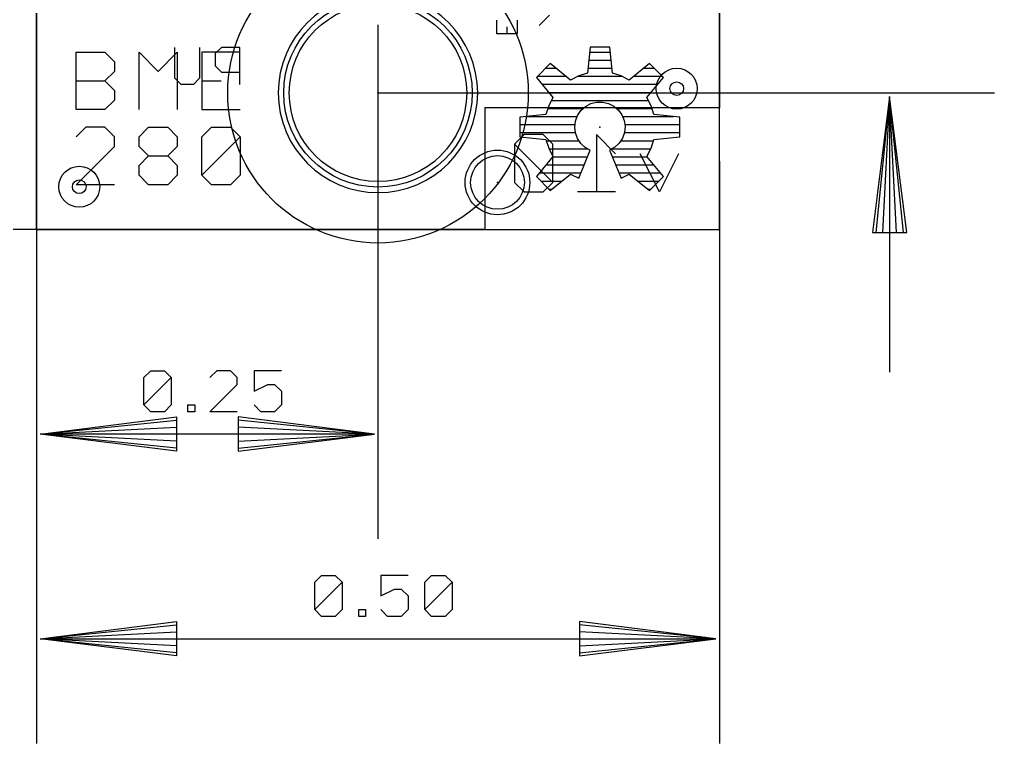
# Model space of a CAD drawing. Extents: x -47 to 60, y -34 to 22.
# Drawn here: x -0.32 to 17.82, y -9.57 to 3.91 of the extents above; entities that cross this region are included whole.
import ezdxf

# ---------------------------------------------------------------- set-up
doc = ezdxf.new("R2010")
doc.units = 0
for name, color, linetype in [('1', 12, 'CONTINUOUS'), ('16', 132, 'CONTINUOUS'), ('18', 110, 'CONTINUOUS'), ('20', 53, 'CONTINUOUS'), ('21', 253, 'CONTINUOUS'), ('22', 53, 'CONTINUOUS'), ('23', 53, 'CONTINUOUS'), ('25', 253, 'CONTINUOUS'), ('28', 253, 'CONTINUOUS'), ('29', 253, 'CONTINUOUS'), ('30', 253, 'CONTINUOUS'), ('39', 12, 'CONTINUOUS'), ('41', 12, 'CONTINUOUS'), ('42', 132, 'CONTINUOUS'), ('44', 253, 'CONTINUOUS'), ('47', 253, 'CONTINUOUS')]:
    doc.layers.add(name, color=color, linetype=linetype)

# ---------------------------------------------------------------- blocks, each defined once
blk = doc.blocks.new('PIE')
blk.add_circle((0, 0), 0.5)
blk = doc.blocks.new('ROUNDV')
blk.add_circle((0, 0), 0.5)

msp = doc.modelspace()

# ---------------------------------------------------------------- linework, layer by layer
at = {"layer": '1'}
for p, q in [((0, 20.32), (0, 0)), ((12.7, 0), (12.7, 20.32)), ((0, 0), (12.7, 0))]:
    msp.add_line(p, q, dxfattribs=at)
at = {"layer": '16'}
for p, q in [((0, 0), (0, 20.32)), ((12.7, 20.32), (12.7, 2.2622)), ((12.7, 2.2622), (8.3344, 2.2622)), ((8.3344, 2.2622), (8.3344, 0)), ((9.0668, 1.7646), (8.8888, 1.5867)), ((9.4227, 1.7646), (9.0668, 1.7646)), ((9.6006, 1.5867), (9.4227, 1.7646)), ((10.77, 1.4087), (10.4141, 1.7646)), ((10.4141, 1.7646), (10.4141, 0.6969)), ((8.8888, 1.5867), (8.8888, 0.8749)), ((9.6006, 0.8749), (8.8888, 1.5867)), ((9.6006, 0.8749), (9.6006, 1.5867)), ((11.5835, 0.6969), (11.2276, 1.4087)), ((11.9394, 1.4087), (11.5835, 0.6969)), ((8.8888, 0.8749), (9.0668, 0.6969)), ((9.4227, 0.6969), (9.6006, 0.8749)), ((9.0668, 0.6969), (9.4227, 0.6969)), ((10.77, 0.6969), (10.0582, 0.6969)), ((8.3344, 0), (0, 0))]:
    msp.add_line(p, q, dxfattribs=at)
at = {"layer": '20'}
for p, q in [((0, 20.32), (0, 0)), ((12.7, 0), (12.7, 20.32)), ((0, 0), (12.7, 0))]:
    msp.add_line(p, q, dxfattribs=at)
msp.add_circle((6.35, 2.54), 1.651, dxfattribs=at)
at = {"layer": '21'}
for p, q in [((0.7366, 2.2288), (0.7366, 3.2966)), ((0.7366, 3.2966), (1.2705, 3.2966)), ((1.2705, 3.2966), (1.4484, 3.1186)), ((1.906, 2.2288), (1.906, 3.2966)), ((1.906, 3.2966), (2.2619, 2.9407)), ((2.2619, 2.9407), (2.6178, 3.2966)), ((2.6178, 3.2966), (2.6178, 2.2288)), ((3.7872, 3.2966), (3.0754, 3.2966)), ((3.0754, 3.2966), (3.0754, 2.2288)), ((10.2947, 3.3938), (10.2455, 2.9099)), ((10.2852, 3.3), (10.6698, 3.3)), ((10.6603, 3.3938), (10.2947, 3.3938)), ((10.7095, 2.9099), (10.6603, 3.3938)), ((1.4484, 3.1186), (1.4484, 2.9407)), ((9.554, 3.087), (9.2955, 2.8285)), ((9.931, 2.7796), (9.554, 3.087)), ((10.2699, 3.15), (10.6851, 3.15)), ((11.401, 3.087), (11.024, 2.7796)), ((11.6595, 2.8285), (11.401, 3.087)), ((1.4484, 2.9407), (1.2705, 2.7627)), ((9.467, 3), (9.6607, 3)), ((10.2455, 2.9099), (10.0828, 2.8578)), ((10.2547, 3), (10.7003, 3)), ((10.8722, 2.8578), (10.7095, 2.9099)), ((11.2943, 3), (11.488, 3)), ((0.7366, 2.7627), (1.2705, 2.7627)), ((1.2705, 2.7627), (1.4484, 2.5848)), ((3.0754, 2.7627), (3.4313, 2.7627)), ((9.2955, 2.8285), (9.6029, 2.4515)), ((9.317, 2.85), (9.8447, 2.85)), ((10.0828, 2.8578), (9.931, 2.7796)), ((10.0677, 2.85), (10.8873, 2.85)), ((11.024, 2.7796), (10.8722, 2.8578)), ((11.1103, 2.85), (11.638, 2.85)), ((11.3521, 2.4515), (11.6595, 2.8285)), ((1.4484, 2.5848), (1.4484, 2.4068)), ((9.4003, 2.7), (11.5547, 2.7)), ((9.5226, 2.55), (11.4324, 2.55)), ((1.4484, 2.4068), (1.2705, 2.2288)), ((9.6029, 2.4515), (9.5247, 2.2997)), ((9.5764, 2.4), (11.3786, 2.4)), ((10.3076, 2.3418), (10.4163, 2.3696)), ((10.4163, 2.3696), (10.5285, 2.3708)), ((10.5285, 2.3708), (10.6377, 2.3454)), ((11.4303, 2.2997), (11.3521, 2.4515)), ((1.2705, 2.2288), (0.7366, 2.2288)), ((3.0754, 2.2288), (3.7872, 2.2288)), ((9.5247, 2.2997), (9.4726, 2.137)), ((9.5088, 2.25), (10.1652, 2.25)), ((10.0617, 2.1214), (10.1251, 2.214)), ((10.1251, 2.214), (10.2086, 2.2889)), ((10.2086, 2.2889), (10.3076, 2.3418)), ((10.6377, 2.3454), (10.7378, 2.2946)), ((10.7378, 2.2946), (10.823, 2.2216)), ((10.7899, 2.25), (11.4462, 2.25)), ((10.823, 2.2216), (10.8884, 2.1304)), ((11.4824, 2.137), (11.4303, 2.2997)), ((9.4726, 2.137), (8.9887, 2.0878)), ((8.9887, 2.0878), (8.9887, 1.7222)), ((9.1087, 2.1), (10.0536, 2.1)), ((10.0087, 1.905), (10.0222, 2.0164)), ((10.0222, 2.0164), (10.0617, 2.1214)), ((10.8884, 2.1304), (10.9302, 2.0263)), ((10.9005, 2.1), (11.8463, 2.1)), ((10.9302, 2.0263), (10.946, 1.9152)), ((11.9663, 2.0878), (11.4824, 2.137)), ((11.9663, 1.7222), (11.9663, 2.0878)), ((0.9146, 1.8996), (0.7366, 1.7216)), ((1.2705, 1.8996), (0.9146, 1.8996)), ((1.4484, 1.7216), (1.2705, 1.8996)), ((1.906, 1.7216), (2.0839, 1.8996)), ((2.0839, 1.8996), (2.4399, 1.8996)), ((2.4399, 1.8996), (2.6178, 1.7216)), ((3.0754, 1.7216), (3.2533, 1.8996)), ((3.2533, 1.8996), (3.6093, 1.8996)), ((3.6093, 1.8996), (3.7872, 1.7216)), ((8.9887, 1.95), (10.0141, 1.95)), ((10.0216, 1.7956), (10.0087, 1.905)), ((10.946, 1.9152), (10.9351, 1.8035)), ((10.9411, 1.95), (11.9663, 1.95)), ((1.4484, 1.5437), (1.4484, 1.7216)), ((1.906, 1.5437), (1.906, 1.7216)), ((2.6178, 1.7216), (2.6178, 1.5437)), ((3.0754, 1.0098), (3.0754, 1.7216)), ((3.0754, 1.0098), (3.7872, 1.7216)), ((3.7872, 1.7216), (3.7872, 1.0098)), ((8.9887, 1.8), (10.0211, 1.8)), ((8.9887, 1.7222), (9.4726, 1.673)), ((9.4726, 1.673), (9.5247, 1.5103)), ((9.48, 1.65), (10.088, 1.65)), ((10.0598, 1.6922), (10.0216, 1.7956)), ((10.121, 1.6005), (10.0598, 1.6922)), ((10.8978, 1.6977), (10.8365, 1.6037)), ((10.8668, 1.65), (11.475, 1.65)), ((10.9351, 1.8035), (10.8978, 1.6977)), ((10.9338, 1.8), (11.9663, 1.8)), ((11.4303, 1.5103), (11.4824, 1.673)), ((11.4824, 1.673), (11.9663, 1.7222)), ((0.7366, 0.8319), (1.4484, 1.5437)), ((2.0839, 1.3657), (1.906, 1.5437)), ((2.6178, 1.5437), (2.4399, 1.3657)), ((9.5247, 1.5103), (9.6029, 1.3585)), ((9.53, 1.5), (10.2479, 1.5)), ((10.0828, 0.9522), (10.2981, 1.4719)), ((10.2019, 1.5257), (10.121, 1.6005)), ((10.2981, 1.4719), (10.2019, 1.5257)), ((10.7547, 1.527), (10.6569, 1.4719)), ((10.6569, 1.4719), (10.8722, 0.9522)), ((10.7068, 1.5), (11.425, 1.5)), ((10.8365, 1.6037), (10.7547, 1.527)), ((11.3521, 1.3585), (11.4303, 1.5103)), ((1.906, 1.1878), (2.0839, 1.3657)), ((2.0839, 1.3657), (2.4399, 1.3657)), ((2.4399, 1.3657), (2.6178, 1.1878)), ((9.6029, 1.3585), (9.2955, 0.9815)), ((9.596, 1.35), (10.2476, 1.35)), ((10.7074, 1.35), (11.359, 1.35)), ((11.6595, 0.9815), (11.3521, 1.3585)), ((1.906, 1.0098), (1.906, 1.1878)), ((2.6178, 1.1878), (2.6178, 1.0098)), ((9.4737, 1.2), (10.1855, 1.2)), ((10.7695, 1.2), (11.4813, 1.2)), ((2.0839, 0.8319), (1.906, 1.0098)), ((2.6178, 1.0098), (2.4399, 0.8319)), ((3.2533, 0.8319), (3.0754, 1.0098)), ((3.7872, 1.0098), (3.6093, 0.8319)), ((9.2955, 0.9815), (9.554, 0.723)), ((9.3514, 1.05), (10.1233, 1.05)), ((9.554, 0.723), (9.931, 1.0304)), ((9.931, 1.0304), (10.0828, 0.9522)), ((10.8317, 1.05), (11.6036, 1.05)), ((10.8722, 0.9522), (11.024, 1.0304)), ((11.024, 1.0304), (11.401, 0.723)), ((11.401, 0.723), (11.6595, 0.9815)), ((1.4484, 0.8319), (0.7366, 0.8319)), ((2.4399, 0.8319), (2.0839, 0.8319)), ((3.6093, 0.8319), (3.2533, 0.8319)), ((9.377, 0.9), (9.7711, 0.9)), ((9.527, 0.75), (9.5871, 0.75)), ((11.1839, 0.9), (11.578, 0.9)), ((11.3679, 0.75), (11.428, 0.75))]:
    msp.add_line(p, q, dxfattribs=at)
at = {"layer": '22'}
for p, q in [((2.5745, 2.8131), (2.5745, 3.3851)), ((3.0321, 3.3851), (3.0321, 2.8131)), ((3.4374, 3.3851), (3.323, 3.2707)), ((3.323, 3.2707), (3.323, 3.0419)), ((3.7805, 3.3851), (3.4374, 3.3851)), ((3.7805, 2.6987), (3.7805, 3.3851)), ((3.323, 3.0419), (3.4374, 2.9275)), ((3.4374, 2.9275), (3.7805, 2.9275)), ((2.6889, 2.6987), (2.5745, 2.8131)), ((3.0321, 2.8131), (2.9177, 2.6987)), ((2.9177, 2.6987), (2.6889, 2.6987))]:
    msp.add_line(p, q, dxfattribs=at)
at = {"layer": '23'}
for p in [(6.35, 2.54), (10.4775, 1.905), (8.5725, 0.8731)]:
    msp.add_point(p, dxfattribs=at)
at = {"layer": '25'}
msp.add_line((9.347, 3.7973), (9.5377, 3.988), dxfattribs=at)
at = {"layer": '28'}
for p, q in [((8.5598, 3.6412), (8.5598, 3.8954)), ((8.9411, 3.8954), (8.9411, 3.6412)), ((8.9411, 3.6412), (8.5598, 3.6412)), ((8.7505, 3.6412), (8.7505, 3.7683))]:
    msp.add_line(p, q, dxfattribs=at)
at = {"layer": '29'}
msp.add_circle((6.35, 2.54), 1.7526, dxfattribs=at)
at = {"layer": '30'}
msp.add_circle((6.35, 2.54), 1.7526, dxfattribs=at)
at = {"layer": '39'}
msp.add_circle((6.35, 2.54), 2.794, dxfattribs=at)
at = {"layer": '41'}
for start, end in [(90, 270), (270, 90)]:
    msp.add_arc((6.35, 2.54), 1.8542, start, end, dxfattribs=at)
at = {"layer": '42'}
for start, end in [(90, 270), (270, 90)]:
    msp.add_arc((6.35, 2.54), 1.8542, start, end, dxfattribs=at)
at = {"layer": '44'}
for centre in [(11.9063, 2.6194), (0.7938, 0.7938)]:
    msp.add_circle(centre, 0.127, dxfattribs=at)
at = {"layer": '47'}
for p, q in [((0, 3.81), (0, -5.76)), ((6.35, 3.81), (6.35, -5.76)), ((6.35, 2.54), (17.8165, 2.54)), ((15.8665, 2.475), (15.5472, -0.06)), ((15.8665, 2.475), (15.6065, -0.06)), ((15.8665, 2.475), (15.7365, -0.06)), ((15.8665, 2.475), (15.8665, -2.66)), ((16.1857, -0.06), (15.8665, 2.475)), ((15.9965, -0.06), (15.8665, 2.475)), ((16.1265, -0.06), (15.8665, 2.475)), ((0, 1.27), (0, -9.57)), ((12.7, 1.27), (12.7, -9.57)), ((0, 0), (-9.57, 0)), ((6.35, 0), (-5.76, 0)), ((15.5472, -0.06), (16.1857, -0.06)), ((1.9978, -2.7587), (2.1249, -2.6316)), ((2.1249, -2.6316), (2.3791, -2.6316)), ((2.3791, -2.6316), (2.5062, -2.7587)), ((3.3528, -2.6316), (3.2257, -2.7587)), ((3.607, -2.6316), (3.3528, -2.6316)), ((3.7341, -2.7587), (3.607, -2.6316)), ((4.5527, -2.6316), (4.0442, -2.6316)), ((4.0442, -2.6316), (4.0442, -3.0129)), ((1.9978, -3.2671), (1.9978, -2.7587)), ((1.9978, -3.2671), (2.5062, -2.7587)), ((2.5062, -2.7587), (2.5062, -3.2671)), ((3.2257, -3.3942), (3.7341, -2.8858)), ((3.7341, -2.8858), (3.7341, -2.7587)), ((4.0442, -3.0129), (4.2985, -2.8858)), ((4.2985, -2.8858), (4.4256, -2.8858)), ((4.4256, -2.8858), (4.5527, -3.0129)), ((4.5527, -3.0129), (4.5527, -3.2671)), ((2.1249, -3.3942), (1.9978, -3.2671)), ((2.3791, -3.3942), (2.1249, -3.3942)), ((2.5062, -3.2671), (2.3791, -3.3942)), ((2.8164, -3.3942), (2.8164, -3.2671)), ((2.8164, -3.2671), (2.9435, -3.2671)), ((2.9435, -3.3942), (2.8164, -3.3942)), ((2.9435, -3.2671), (2.9435, -3.3942)), ((3.7341, -3.3942), (3.2257, -3.3942)), ((4.1714, -3.3942), (4.0442, -3.2671)), ((4.4256, -3.3942), (4.1714, -3.3942)), ((4.5527, -3.2671), (4.4256, -3.3942)), ((0.065, -3.81), (2.6, -3.4908)), ((0.065, -3.81), (2.6, -3.55)), ((2.6, -3.4908), (2.6, -4.1292)), ((6.285, -3.81), (3.75, -3.4908)), ((3.75, -3.4908), (3.75, -4.1292)), ((6.285, -3.81), (3.75, -3.55)), ((0.065, -3.81), (2.6, -3.68)), ((6.285, -3.81), (3.75, -3.68)), ((6.285, -3.81), (0.065, -3.81)), ((2.6, -4.1292), (0.065, -3.81)), ((2.6, -3.94), (0.065, -3.81)), ((2.6, -4.07), (0.065, -3.81)), ((3.75, -4.1292), (6.285, -3.81)), ((3.75, -3.94), (6.285, -3.81)), ((3.75, -4.07), (6.285, -3.81)), ((5.1728, -6.5687), (5.2999, -6.4416)), ((5.2999, -6.4416), (5.5541, -6.4416)), ((5.5541, -6.4416), (5.6812, -6.5687)), ((6.9091, -6.4416), (6.4007, -6.4416)), ((6.4007, -6.4416), (6.4007, -6.8229)), ((7.2193, -6.5687), (7.3464, -6.4416)), ((7.3464, -6.4416), (7.6006, -6.4416)), ((7.6006, -6.4416), (7.7277, -6.5687)), ((5.1728, -7.0771), (5.1728, -6.5687)), ((5.1728, -7.0771), (5.6812, -6.5687)), ((5.6812, -6.5687), (5.6812, -7.0771)), ((6.4007, -6.8229), (6.6549, -6.6958)), ((6.6549, -6.6958), (6.782, -6.6958)), ((6.782, -6.6958), (6.9091, -6.8229)), ((7.2193, -7.0771), (7.2193, -6.5687)), ((7.2193, -7.0771), (7.7277, -6.5687)), ((7.7277, -6.5687), (7.7277, -7.0771)), ((6.9091, -6.8229), (6.9091, -7.0771)), ((5.2999, -7.2043), (5.1728, -7.0771)), ((5.5541, -7.2043), (5.2999, -7.2043)), ((5.6812, -7.0771), (5.5541, -7.2043)), ((5.9914, -7.2043), (5.9914, -7.0771)), ((5.9914, -7.0771), (6.1185, -7.0771)), ((6.1185, -7.2043), (5.9914, -7.2043)), ((6.1185, -7.0771), (6.1185, -7.2043)), ((6.5278, -7.2043), (6.4007, -7.0771)), ((6.782, -7.2043), (6.5278, -7.2043)), ((6.9091, -7.0771), (6.782, -7.2043)), ((7.3464, -7.2043), (7.2193, -7.0771)), ((7.6006, -7.2043), (7.3464, -7.2043)), ((7.7277, -7.0771), (7.6006, -7.2043)), ((0.065, -7.62), (2.6, -7.3008)), ((0.065, -7.62), (2.6, -7.36)), ((2.6, -7.3008), (2.6, -7.9392)), ((12.635, -7.62), (10.1, -7.3008)), ((10.1, -7.3008), (10.1, -7.9392)), ((12.635, -7.62), (10.1, -7.36)), ((0.065, -7.62), (2.6, -7.49)), ((12.635, -7.62), (10.1, -7.49)), ((0.065, -7.62), (12.635, -7.62)), ((2.6, -7.9392), (0.065, -7.62)), ((2.6, -7.75), (0.065, -7.62)), ((2.6, -7.88), (0.065, -7.62)), ((10.1, -7.9392), (12.635, -7.62)), ((10.1, -7.75), (12.635, -7.62)), ((10.1, -7.88), (12.635, -7.62))]:
    msp.add_line(p, q, dxfattribs=at)

# ---------------------------------------------------------------- block references
at = {"layer": '1'}
msp.add_blockref('PIE', (8.5725, 0.8731), dxfattribs=at)
at = {"layer": '18', "xscale": 0.762, "yscale": 0.762}
for p in [(11.9063, 2.6194), (11.9063, 2.6194), (0.7938, 0.7938), (0.7938, 0.7938)]:
    msp.add_blockref('ROUNDV', p, dxfattribs=at)
at = {"layer": '29', "xscale": 1.2032, "yscale": 1.2032}
msp.add_blockref('PIE', (8.5725, 0.8731), dxfattribs=at)

doc.saveas('drawing.dxf')
